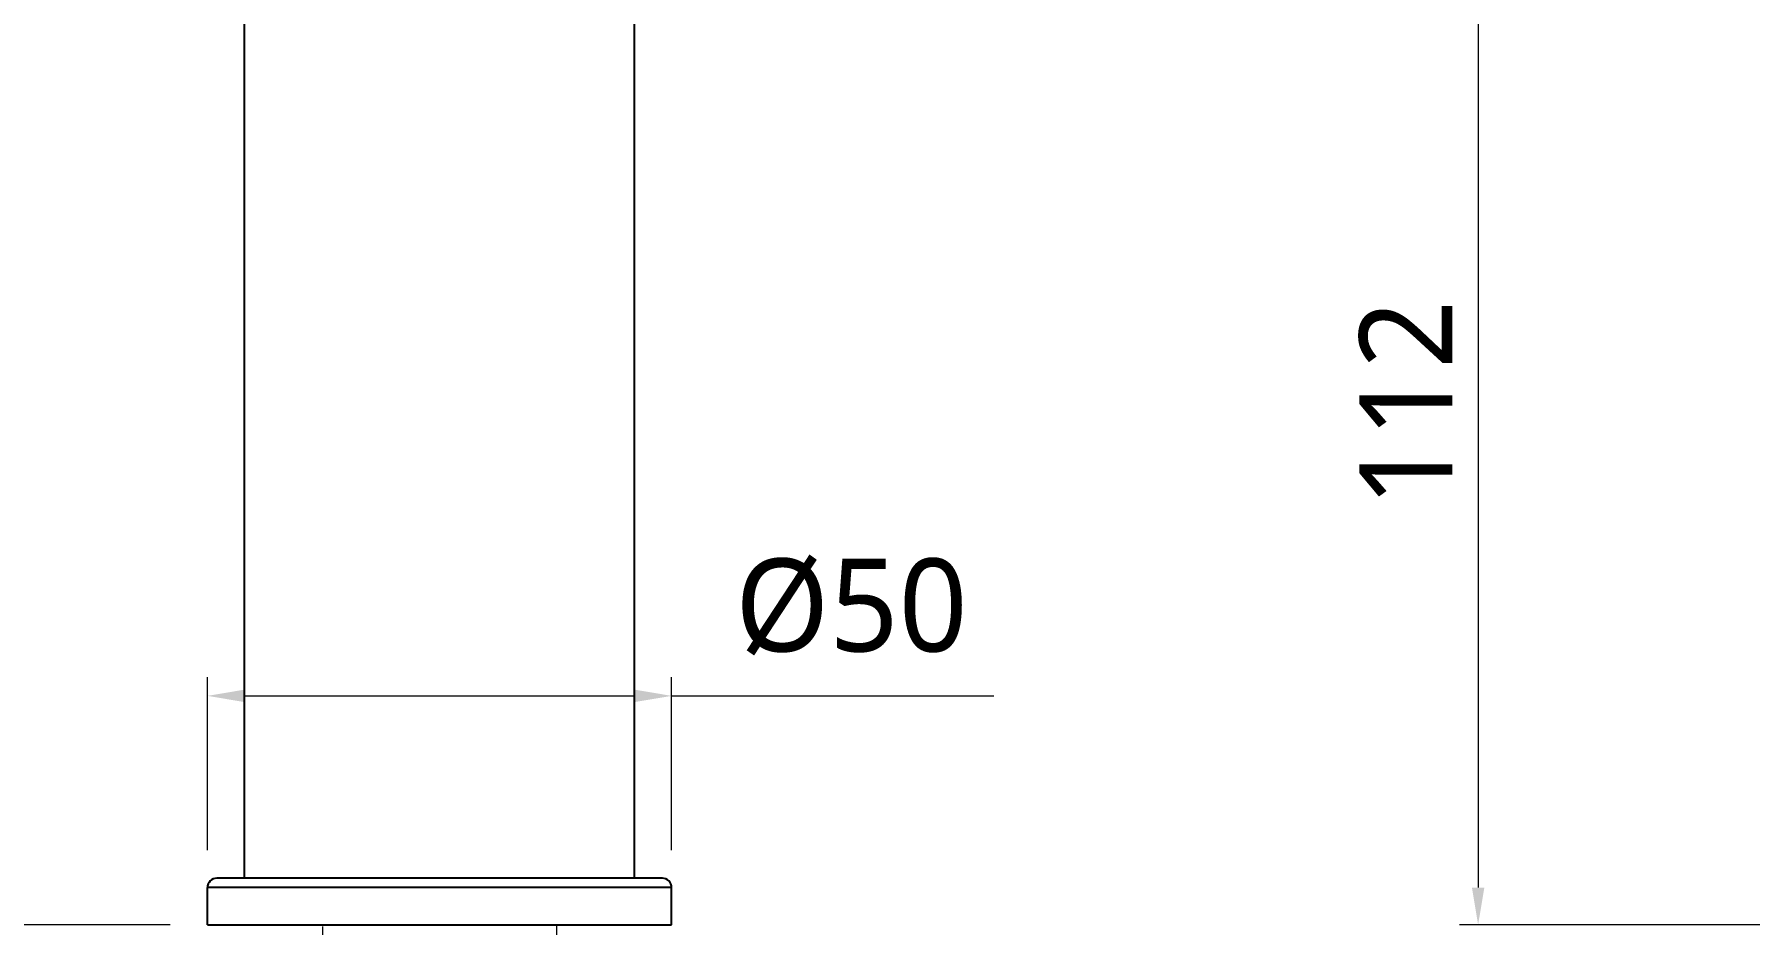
# Model space of a CAD drawing. Extents: x 857 to 1647, y 4681 to 5260.
# Drawn here: x 1041.6 to 1226.4, y 4921.3 to 5017.1 of the extents above; entities that cross this region are included whole.
import ezdxf

# ---------------------------------------------------------------- set-up
doc = ezdxf.new("R2010")
doc.units = 0
doc.header["$LTSCALE"] = 30
doc.header["$MEASUREMENT"] = 0
doc.header["$PDMODE"] = 3
doc.header["$PDSIZE"] = -10
doc.layers.get('0').update_dxf_attribs({"linetype": 'CONTINUOUS'})
doc.layers.get('DEFPOINTS').update_dxf_attribs({"linetype": 'CONTINUOUS'})
doc.layers.add('80T168354_DXF_CONTINUOUS_LINE', color=7, linetype='CONTINUOUS')
doc.layers.add('8DZ35B00_DXF_CONTINUOUS_LINE', color=7, linetype='CONTINUOUS')
doc.styles.add('Daelim Dimension', font='NanumGothic.ttf')
doc.dimstyles.new('DEFAULT', dxfattribs={"dimscale": 2, "dimtxt": 2, "dimasz": 2, "dimexe": 0, "dimexo": 2, "dimgap": 1, "dimtad": 1, "dimdec": 1, "dimzin": 9, "dimdsep": 46, "dimtxsty": 'Daelim Dimension', "dimcen": 0.5, "dimclrd": 252, "dimclre": 252, "dimclrt": 3, "dimadec": 1, "dimazin": 0, "dimtfac": 1, "dimtdec": 1, "dimtix": 1, "dimtmove": 0, "dimatfit": 3, "dimfxl": 0, "dimtolj": 1, "dimtzin": 1, "dimlwd": 9, "dimlwe": 9, "dimarcsym": 0})

# ---------------------------------------------------------------- blocks, each defined once
blk = doc.blocks.new('*D40')
at = {"color": 5, "lineweight": 9, "ltscale": 0.5}
for p, q in [((1061.01, 5089.23), (971.74, 5089.23)), ((973.74, 5085.23), (973.74, 4925.25)), ((1056.26, 4921.25), (971.74, 4921.25))]:
    blk.add_line(p, q, dxfattribs=at)
at = {"color": 5, "ltscale": 0.5}
for points in [[(973.07, 5085.23), (974.41, 5085.23), (973.74, 5089.23)], [(973.07, 4925.25), (974.41, 4925.25), (973.74, 4921.25)]]:
    blk.add_solid(points, dxfattribs=at)
at = {"layer": 'DEFPOINTS', "color": 0, "ltscale": 0.5}
for p in [(1065.01, 5089.23), (973.74, 4921.25), (1060.26, 4921.25)]:
    blk.add_point(p, dxfattribs=at)
at = {"color": 7, "ltscale": 0.5, "insert": (960.85, 5005.43), "char_height": 10, "width": 20.9, "attachment_point": 2, "rotation": 90, "style": 'Daelim Dimension'}
blk.add_mtext('\\A1;168', dxfattribs=at)
blk = doc.blocks.new('*D44')
at = {"color": 5, "lineweight": 9, "ltscale": 0.5}
for p, q in [((1060.28, 4929.27), (1060.28, 4947.89)), ((1110.28, 4929.27), (1110.28, 4947.89)), ((1064.28, 4945.89), (1106.28, 4945.89)), ((1110.28, 4945.89), (1144.99, 4945.89))]:
    blk.add_line(p, q, dxfattribs=at)
at = {"color": 5, "ltscale": 0.5}
for points in [[(1064.28, 4946.56), (1064.28, 4945.22), (1060.28, 4945.89)], [(1106.28, 4946.56), (1106.28, 4945.22), (1110.28, 4945.89)]]:
    blk.add_solid(points, dxfattribs=at)
at = {"layer": 'DEFPOINTS', "color": 0, "ltscale": 0.5}
for p in [(1110.28, 4945.89), (1060.28, 4925.27), (1110.28, 4925.27)]:
    blk.add_point(p, dxfattribs=at)
at = {"color": 7, "ltscale": 0.5, "insert": (1129.64, 4960.67), "char_height": 10, "width": 13.9333, "attachment_point": 2, "style": 'Daelim Dimension'}
blk.add_mtext('\\A1;%%C50', dxfattribs=at)
blk = doc.blocks.new('*D50')
at = {"color": 5, "lineweight": 9, "ltscale": 0.5}
for p, q in [((1254.99, 5033.16), (1195.15, 5033.16)), ((1197.15, 5029.16), (1197.15, 4925.25)), ((1359.6, 4921.25), (1195.15, 4921.25))]:
    blk.add_line(p, q, dxfattribs=at)
at = {"color": 5, "ltscale": 0.5}
for points in [[(1196.48, 5029.16), (1197.82, 5029.16), (1197.15, 5033.16)], [(1196.48, 4925.25), (1197.82, 4925.25), (1197.15, 4921.25)]]:
    blk.add_solid(points, dxfattribs=at)
at = {"layer": 'DEFPOINTS', "color": 0, "ltscale": 0.5}
for p in [(1258.99, 5033.16), (1197.15, 4921.25), (1363.6, 4921.25)]:
    blk.add_point(p, dxfattribs=at)
at = {"color": 7, "ltscale": 0.5, "insert": (1184.36, 4977.37), "char_height": 10, "width": 20.9, "attachment_point": 2, "rotation": 90, "style": 'Daelim Dimension'}
blk.add_mtext('\\A1;112', dxfattribs=at)
blk = doc.blocks.new('*D53')
at = {"color": 5, "lineweight": 9, "ltscale": 0.5}
for p, q in [((1072.68, 4921.04), (1072.68, 4894.79)), ((1097.88, 4921.14), (1097.88, 4894.79)), ((1072.68, 4896.79), (941.52, 4896.79)), ((1093.88, 4896.79), (1076.68, 4896.79))]:
    blk.add_line(p, q, dxfattribs=at)
at = {"color": 5, "ltscale": 0.5}
for points in [[(1076.68, 4897.46), (1076.68, 4896.12), (1072.68, 4896.79)], [(1093.88, 4897.46), (1093.88, 4896.12), (1097.88, 4896.79)]]:
    blk.add_solid(points, dxfattribs=at)
at = {"layer": 'DEFPOINTS', "color": 0, "ltscale": 0.5}
for p in [(1072.68, 4925.04), (1097.88, 4925.14), (1097.88, 4896.79)]:
    blk.add_point(p, dxfattribs=at)
at = {"color": 7, "ltscale": 0.5, "insert": (987.71, 4905.43), "char_height": 10, "attachment_point": 5, "style": 'Daelim Dimension'}
blk.add_mtext('\\A1;설치 구멍 %%C35', dxfattribs=at)

msp = doc.modelspace()

# ---------------------------------------------------------------- linework, layer by layer
at = {"layer": '80T168354_DXF_CONTINUOUS_LINE', "color": 7, "linetype": 'Continuous'}
for p, q in [((1064.28, 4926.25), (1064.28, 5050.75)), ((1106.28, 4926.25), (1106.28, 5050.75))]:
    msp.add_line(p, q, dxfattribs=at)
at = {"layer": '8DZ35B00_DXF_CONTINUOUS_LINE', "color": 7, "linetype": 'Continuous'}
for p, q in [((1109.28, 4926.25), (1061.28, 4926.25)), ((1060.28, 4921.25), (1060.28, 4925.25)), ((1110.28, 4921.25), (1110.28, 4925.25)), ((1060.28, 4921.25), (1110.28, 4921.25))]:
    msp.add_line(p, q, dxfattribs=at)
at = {"layer": '8DZ35B00_DXF_CONTINUOUS_LINE', "color": 9, "linetype": 'Continuous'}
msp.add_line((1110.28, 4925.25), (1060.28, 4925.25), dxfattribs=at)
at = {"layer": '8DZ35B00_DXF_CONTINUOUS_LINE', "color": 7, "linetype": 'Continuous'}
for centre, start, end in [((1061.28, 4925.25), 90, 180), ((1109.28, 4925.25), 0, 90)]:
    msp.add_arc(centre, 1, start, end, dxfattribs=at)

# ---------------------------------------------------------------- dimensions: what is measured, and where the dimension line sits
at = {"color": 5, "ltscale": 0.5}
for base, p1, p2, picture, middle in [((973.74, 4921.25), (1065.01, 5089.23), (1060.26, 4921.25), '*D40', (973.74, 5005.43)), ((1197.15, 4921.25), (1258.99, 5033.16), (1363.6, 4921.25), '*D50', (1197.15, 4977.37))]:
    dim = msp.add_linear_dim(base=base, p1=p1, p2=p2, angle=270, dimstyle='DEFAULT', override={"dimtxt": 5, "dimexe": 1, "dimdec": 0, "dimclrd": 5, "dimclre": 5, "dimclrt": 7}, dxfattribs=at)
    dim.commit()
    dim.dimension.update_dxf_attribs({"geometry": picture, "text_midpoint": middle, "dimtype": 160})
for base, p1, p2, text, picture, middle in [((1110.28, 4945.89), (1060.28, 4925.27), (1110.28, 4925.27), '%%C<>', '*D44', (1129.64, 4945.89)), ((1097.88, 4896.79), (1072.68, 4925.04), (1097.88, 4925.14), '설치 구멍 %%C35', '*D53', (987.71, 4896.79))]:
    dim = msp.add_linear_dim(base=base, p1=p1, p2=p2, text=text, dimstyle='DEFAULT', override={"dimtxt": 5, "dimexe": 1, "dimdec": 0, "dimclrd": 5, "dimclre": 5, "dimclrt": 7}, dxfattribs=at)
    dim.commit()
    dim.dimension.update_dxf_attribs({"geometry": picture, "text_midpoint": middle, "dimtype": 160})

doc.saveas('drawing.dxf')
